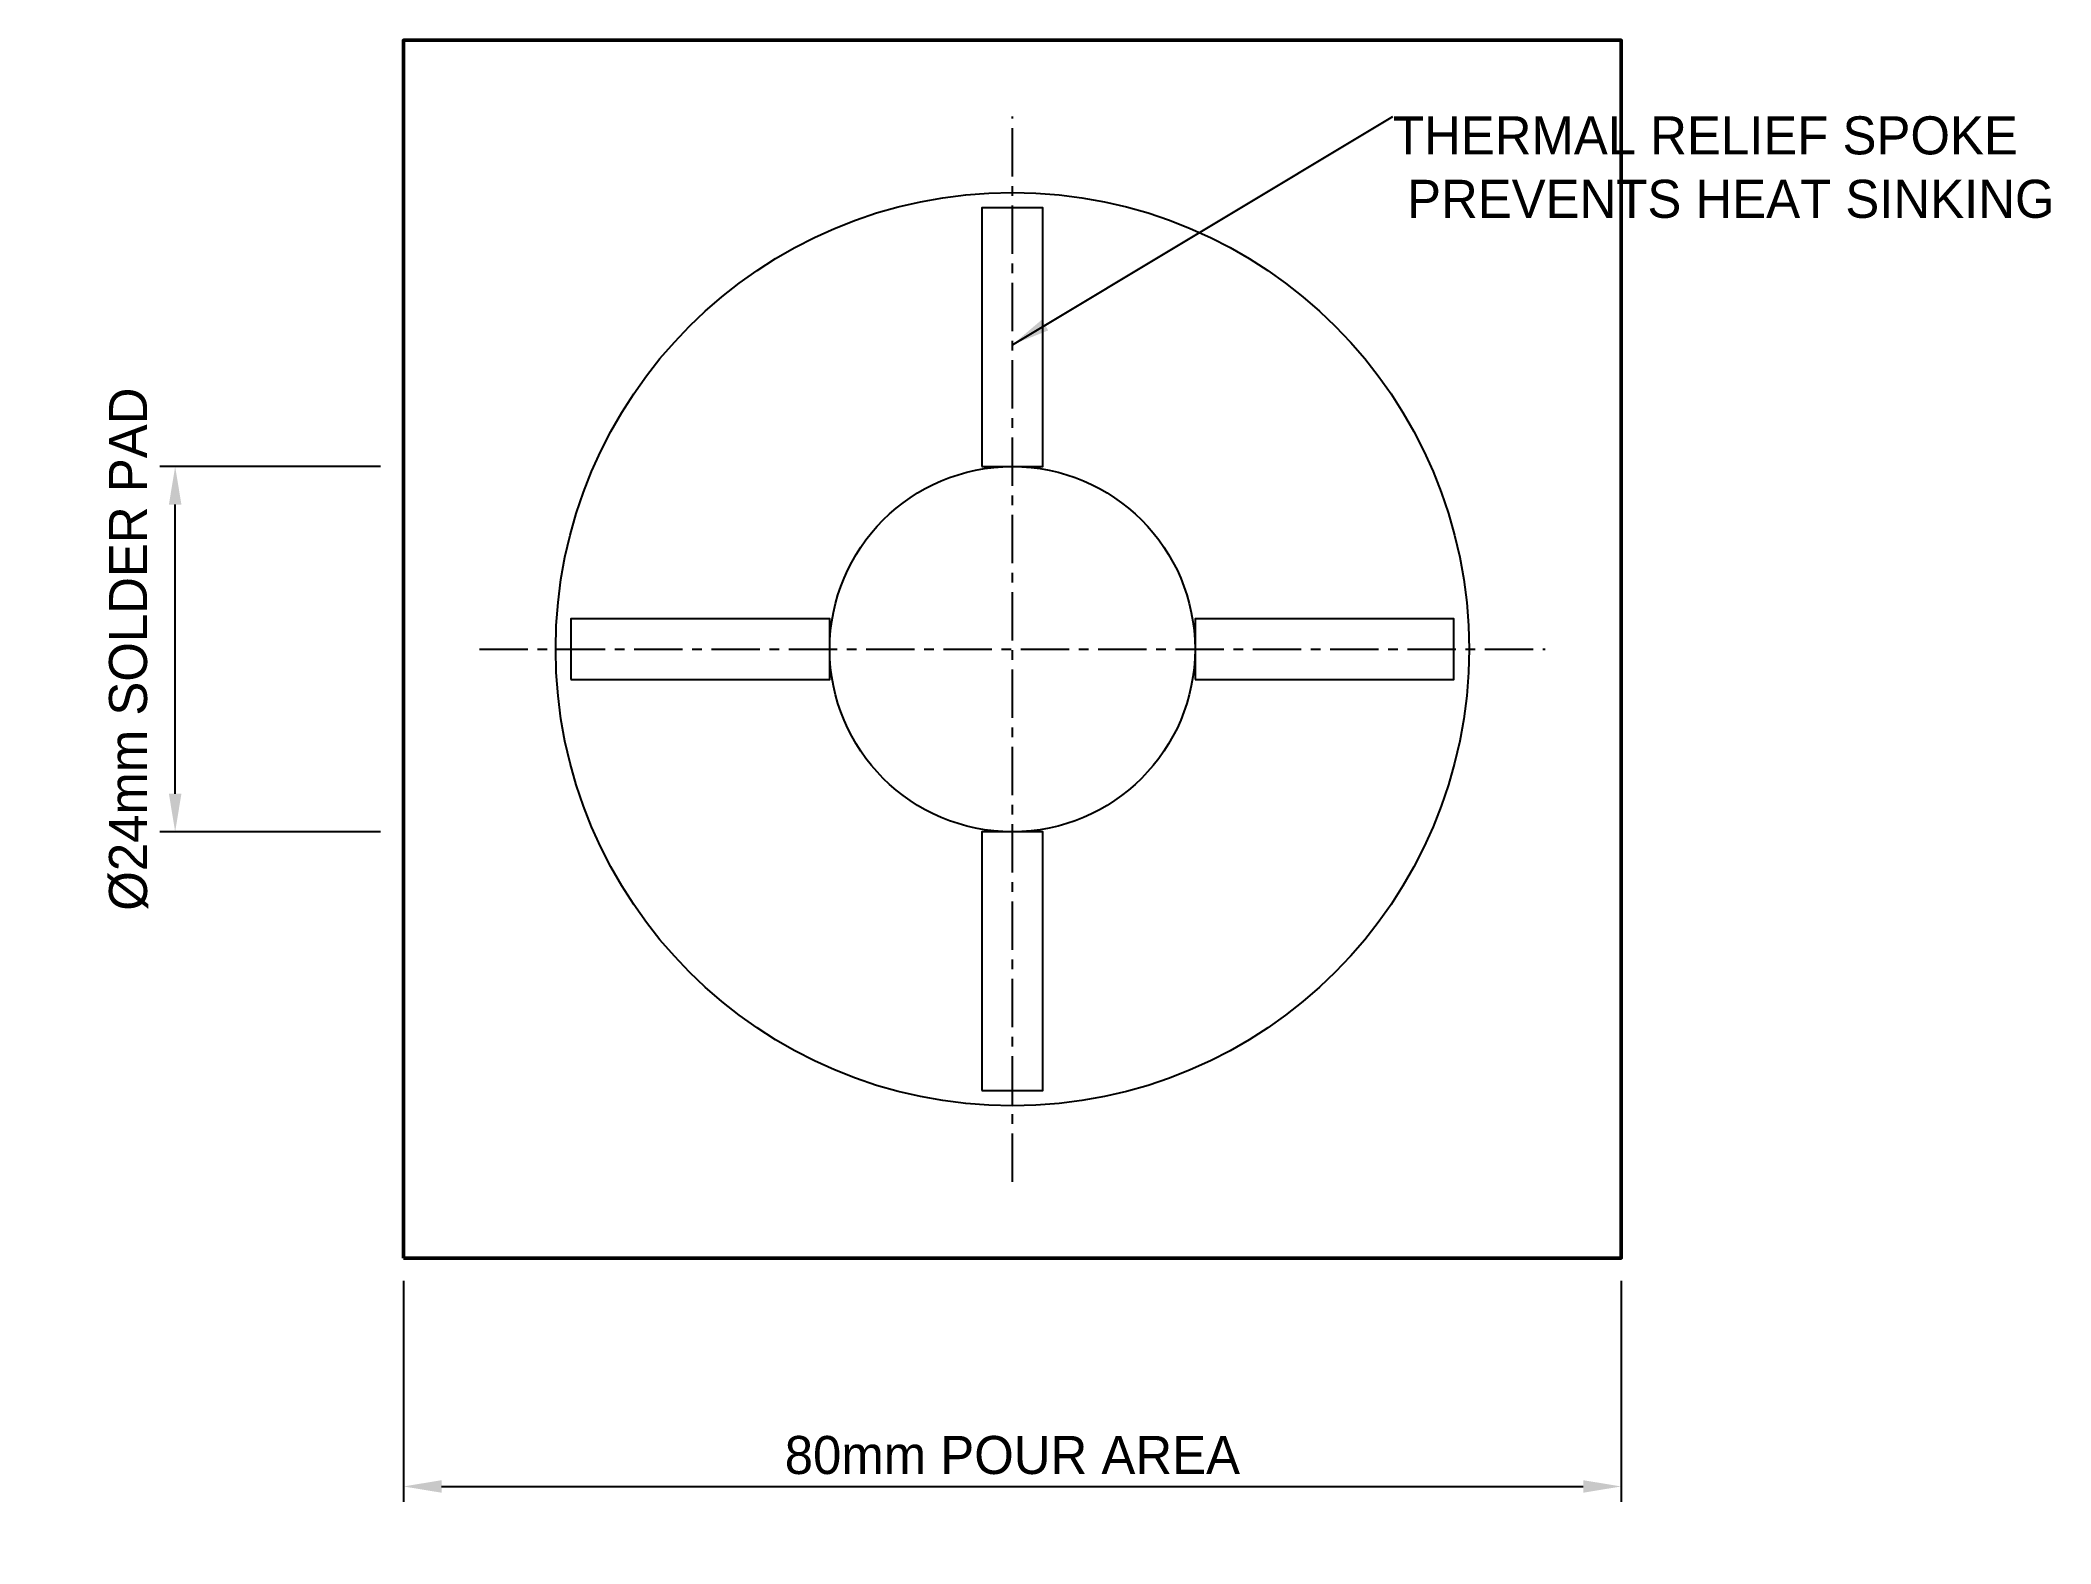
# Model space of a CAD drawing. Header units: metres. Extents: x -24 to 108, y -19 to 80.
import ezdxf

# ---------------------------------------------------------------- set-up
doc = ezdxf.new("R2010")
doc.units = ezdxf.units.M
doc.linetypes.add('CENTER', pattern=[5.08, 3.175, -0.635, 0.635, -0.635])
for name, color, linetype, lineweight in [('CENTERLINES', 7, 'CENTER', 25), ('DETAILS', 7, 'Continuous', 25), ('DIMENSIONS', 7, 'Continuous', 25), ('GEOMETRY', 7, 'Continuous', 50)]:
    doc.layers.add(name, color=color, linetype=linetype, lineweight=lineweight)
doc.dimstyles.new('ENGINEERING_STYLE', dxfattribs={"dimtxt": 2.5, "dimasz": 2.5, "dimexe": 1, "dimexo": 1.5, "dimgap": 0.8, "dimtad": 1, "dimcen": 2.5, "dimazin": 3, "dimtfac": 1, "dimtmove": 0, "dimatfit": 3, "dimtfill": 1})

msp = doc.modelspace()

# ---------------------------------------------------------------- linework, layer by layer
at = {"layer": 'CENTERLINES'}
for p, q in [((40, 5), (40, 75)), ((5, 40), (75, 40))]:
    msp.add_line(p, q, dxfattribs=at)
at = {"layer": 'DETAILS'}
for points in [[(38, 52), (42, 52), (42, 69), (38, 69)], [(11, 38), (28, 38), (28, 42), (11, 42)], [(52, 38), (69, 38), (69, 42), (52, 42)], [(38, 11), (42, 11), (42, 28), (38, 28)]]:
    msp.add_lwpolyline(points, close=True, dxfattribs=at)
for radius in [30, 12]:
    msp.add_circle((40, 40), radius, dxfattribs=at)
at = {"layer": 'GEOMETRY'}
msp.add_lwpolyline([(0, 0), (80, 0), (80, 80), (0, 80)], close=True, dxfattribs=at)

# ---------------------------------------------------------------- texts
at = {"layer": 'DIMENSIONS', "insert": (65, 75), "char_height": 2.5, "attachment_point": 1}
msp.add_mtext('THERMAL RELIEF SPOKE\\P PREVENTS HEAT SINKING', dxfattribs=at)

# ---------------------------------------------------------------- leaders
at = {"layer": 'DIMENSIONS'}
msp.add_leader([(40, 60), (65, 75)], dimstyle='ENGINEERING_STYLE', dxfattribs=at)

# ---------------------------------------------------------------- next in the draw order: dimensions: what is measured, and where the dimension line sits
msp.add_linear_dim(base=(-15, 28), p1=(0, 28), p2=(0, 52), angle=90, text='%%C24mm SOLDER PAD', dimstyle='ENGINEERING_STYLE', dxfattribs=at).render()
msp.add_linear_dim(base=(0, -15), p1=(0, 0), p2=(80, 0), text='80mm POUR AREA', dimstyle='ENGINEERING_STYLE', dxfattribs=at).render()

doc.saveas('drawing.dxf')
